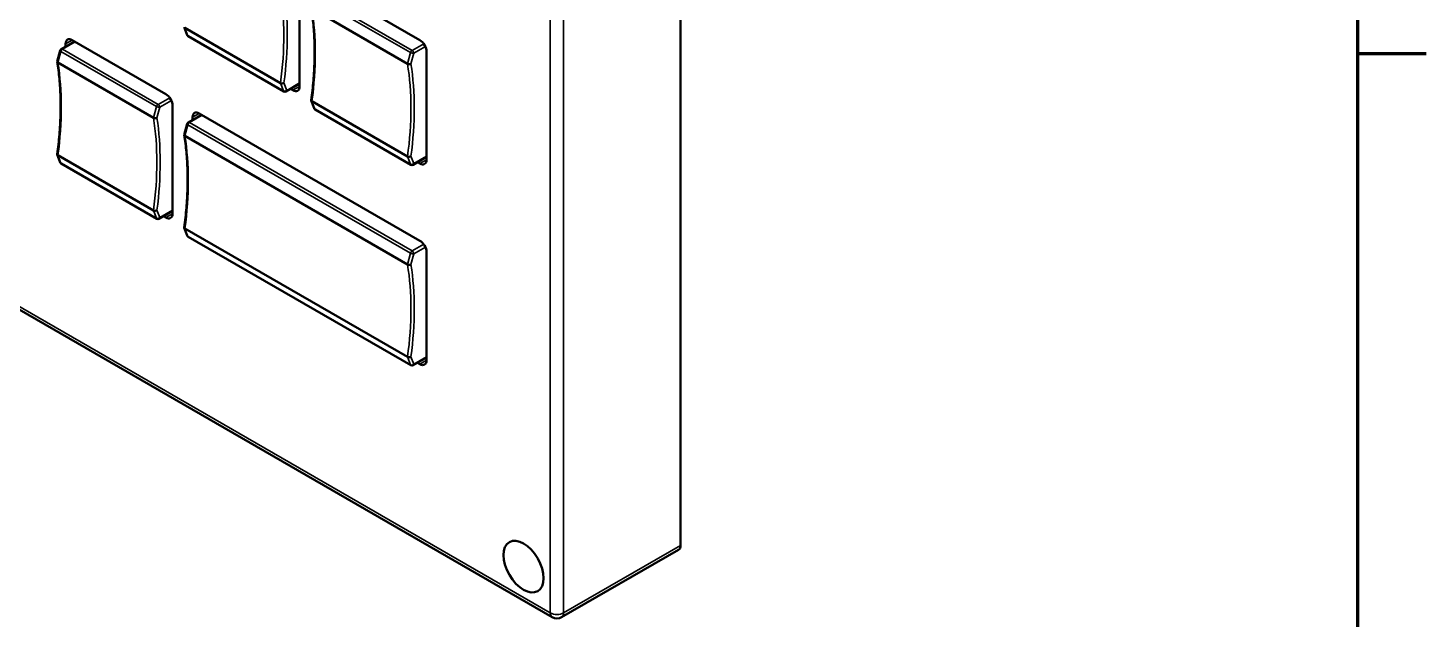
# Model space of a CAD drawing. Header units: millimetres. Extents: x 3103 to 5051, y 917 to 1856.
# Drawn here: x 4048.2 to 4196.1, y 1535.5 to 1598 of the extents above; entities that cross this region are included whole.
import ezdxf

# ---------------------------------------------------------------- set-up
doc = ezdxf.new("R2010")
doc.units = ezdxf.units.MM
doc.header["$LTSCALE"] = 1.8
for name, color, linetype, lineweight in [('경계(ISO)', 7, 'Continuous', 70), ('외형선(ISO)', 7, 'Continuous', 50), ('좁은 외형선(ISO)', 7, 'Continuous', 35)]:
    doc.layers.add(name, color=color, linetype=linetype, lineweight=lineweight)

# ---------------------------------------------------------------- blocks, each defined once
blk = doc.blocks.new('경계 Default Border')
at = {"layer": '경계(ISO)'}
blk.add_line((584, 280), (587.9, 280), dxfattribs=at)
at = {"layer": '경계(ISO)', "flags": 128}
blk.add_lwpolyline([(10, 10), (10, 410), (584, 410), (584, 10), (10, 10)], dxfattribs=at)

msp = doc.modelspace()

# ---------------------------------------------------------------- linework, layer by layer
at = {"layer": '외형선(ISO)'}
for p, q in [((4117.229, 1543.258), (4117.229, 1677.163)), ((4103.647, 1535.656), (3900.001, 1653.231)), ((4076.924, 1603.27), (4076.924, 1591.839)), ((4079.752, 1602.454), (4089.652, 1596.738)), ((4078.232, 1600.066), (4088.344, 1594.228)), ((4065.041, 1597.273), (4064.732, 1598.095)), ((4074.909, 1592.186), (4064.797, 1598.024)), ((4053.127, 1596.597), (4051.715, 1595.782)), ((4052.175, 1596.047), (4052.175, 1596.33)), ((4052.882, 1596.738), (4062.782, 1591.023)), ((4075.262, 1591.307), (4065.15, 1597.145)), ((4051.293, 1594.464), (4051.598, 1595.629)), ((4051.362, 1594.35), (4061.474, 1588.512)), ((4090.359, 1595.514), (4090.359, 1584.083)), ((4076.924, 1592.122), (4075.512, 1591.307)), ((4076.217, 1591.431), (4075.972, 1591.573)), ((4063.489, 1589.798), (4063.489, 1578.367)), ((4078.476, 1589.517), (4078.167, 1590.338)), ((4088.344, 1584.43), (4078.232, 1590.268)), ((4066.562, 1588.84), (4065.15, 1588.025)), ((4065.61, 1588.291), (4065.61, 1588.573)), ((4066.317, 1588.982), (4089.652, 1575.51)), ((4088.697, 1583.55), (4078.585, 1589.388)), ((4064.728, 1586.707), (4065.033, 1587.872)), ((4064.797, 1586.593), (4088.344, 1572.999)), ((4051.606, 1583.801), (4051.297, 1584.623)), ((4061.474, 1578.714), (4051.362, 1584.552)), ((4090.359, 1584.366), (4088.947, 1583.55)), ((4061.827, 1577.835), (4051.715, 1583.673)), ((4089.652, 1583.674), (4089.407, 1583.816)), ((4063.489, 1578.65), (4062.077, 1577.835)), ((4062.782, 1577.959), (4062.537, 1578.1)), ((4065.041, 1576.044), (4064.732, 1576.866)), ((4088.344, 1563.201), (4064.797, 1576.796)), ((4088.697, 1562.321), (4065.15, 1575.916)), ((4090.359, 1574.285), (4090.359, 1562.854)), ((4090.359, 1563.137), (4088.947, 1562.321)), ((4089.652, 1562.446), (4089.407, 1562.587)), ((4117.022, 1542.8), (4104.647, 1535.656))]:
    msp.add_line(p, q, dxfattribs=at)
for centre, radius, start, end in [((4065.275, 1597.362), 0.25, 200.633, 240), ((4051.84, 1595.565), 0.25, 120, 165.29534), ((4075.387, 1591.524), 0.25, 240, 300), ((4078.71, 1589.605), 0.25, 200.633, 240), ((4065.275, 1587.808), 0.25, 120, 165.29534), ((4051.84, 1583.889), 0.25, 200.633, 240), ((4088.822, 1583.767), 0.25, 240, 300), ((4061.952, 1578.051), 0.25, 240, 300), ((4065.275, 1576.133), 0.25, 200.633, 240), ((4088.822, 1562.538), 0.25, 240, 300), ((4104.147, 1536.522), 1, 240, 300)]:
    msp.add_arc(centre, radius, start, end, dxfattribs=at)
for centre, major_axis, ratio, start_param, end_param in [((4052.882, 1595.922), (-0.5, 0.866), 0.5773503, 5.4977871, 7.0685835), ((4089.652, 1595.922), (-0.5, 0.866), 0.5773503, 3.9269908, 5.4977871), ((4051.544, 1594.436), (-0.253, 0.013), 0.5248769, 6.173838, 7.0808491), ((4088.526, 1594.314), (0.254, -0.013), 0.5243742, 3.9388127, 5.5098334), ((4075.091, 1592.31), (0.253, 0.029), 0.623673, 3.8413903, 5.4124099), ((4076.217, 1592.248), (0.5, -0.866), 0.5773503, 5.4977871, 7.0685835), ((4062.782, 1590.206), (-0.5, 0.866), 0.5773503, 3.9269908, 5.4977871), ((4078.414, 1590.391), (0.253, 0.029), 0.6236614, 2.9856072, 3.8413288), ((4061.655, 1588.598), (-0.254, 0.013), 0.5243749, 0.7972207, 2.3682403), ((4066.317, 1588.165), (-0.5, 0.866), 0.5773503, 5.4977871, 7.0685835), ((4064.979, 1586.68), (-0.253, 0.013), 0.5248769, 6.173838, 7.0808491), ((4051.544, 1584.676), (-0.253, -0.029), 0.6236619, 6.1271994, 6.9829216), ((4088.526, 1584.553), (0.253, 0.029), 0.623673, 3.8413903, 5.4124099), ((4089.652, 1584.491), (0.5, -0.866), 0.5773503, 5.4977871, 7.0685835), ((4061.655, 1578.838), (-0.253, -0.029), 0.623673, 0.6997976, 2.2708172), ((4062.782, 1578.776), (0.5, -0.866), 0.5773503, 5.4977871, 7.0685835), ((4064.979, 1576.919), (-0.253, -0.029), 0.6236619, 6.1271994, 6.9829216), ((4089.652, 1574.693), (-0.5, 0.866), 0.5773503, 3.9269908, 5.4977871), ((4088.526, 1573.085), (-0.254, 0.013), 0.5243749, 0.7972207, 2.3682403), ((4088.526, 1563.325), (-0.253, -0.029), 0.623673, 0.6997976, 2.2708172), ((4089.652, 1563.262), (0.5, -0.866), 0.5773503, 5.4977871, 7.0685835), ((4116.522, 1543.666), (0.5, -0.866), 0.5773503, 0, 0.7853982)]:
    msp.add_ellipse(centre, major_axis=major_axis, ratio=ratio, start_param=start_param, end_param=end_param, dxfattribs=at)
msp.add_ellipse((4100.612, 1541.013), major_axis=(1.5, -2.598), ratio=0.5773503, dxfattribs=at)
for points, knots in [([(4078.161, 1590.387), (4078.255, 1591.087), (4078.33, 1591.78), (4078.442, 1593.147), (4078.48, 1593.822), (4078.517, 1595.152), (4078.517, 1595.806), (4078.479, 1597.091), (4078.442, 1597.721), (4078.329, 1598.956), (4078.254, 1599.56), (4078.161, 1600.15)], [4.54672339, 4.54672339, 4.54672339, 4.54672339, 4.61303156, 4.61303156, 4.67933972, 4.67933972, 4.74564788, 4.74564788, 4.81195604, 4.81195604, 4.87826421, 4.87826421, 4.87826421, 4.87826421]), ([(4051.291, 1584.672), (4051.385, 1585.372), (4051.46, 1586.064), (4051.572, 1587.432), (4051.61, 1588.107), (4051.647, 1589.436), (4051.647, 1590.09), (4051.609, 1591.375), (4051.572, 1592.006), (4051.459, 1593.241), (4051.384, 1593.845), (4051.291, 1594.435)], [1.40513074, 1.40513074, 1.40513074, 1.40513074, 1.4714389, 1.4714389, 1.53774706, 1.53774706, 1.60405523, 1.60405523, 1.67036339, 1.67036339, 1.73667155, 1.73667155, 1.73667155, 1.73667155]), ([(4064.726, 1576.915), (4064.82, 1577.615), (4064.895, 1578.308), (4065.007, 1579.675), (4065.045, 1580.35), (4065.082, 1581.679), (4065.082, 1582.334), (4065.044, 1583.619), (4065.007, 1584.249), (4064.894, 1585.484), (4064.819, 1586.088), (4064.726, 1586.678)], [1.40513074, 1.40513074, 1.40513074, 1.40513074, 1.4714389, 1.4714389, 1.53774706, 1.53774706, 1.60405523, 1.60405523, 1.67036339, 1.67036339, 1.73667155, 1.73667155, 1.73667155, 1.73667155])]:
    msp.add_open_spline(points, degree=3, knots=knots, dxfattribs=at)
at = {"layer": '좁은 외형선(ISO)'}
for p, q in [((4103.44, 1670.019), (4103.44, 1536.114)), ((4104.855, 1536.114), (4104.855, 1670.019)), ((4103.44, 1536.114), (3899.794, 1653.689)), ((4078.544, 1601.253), (4088.655, 1595.415)), ((4088.822, 1595.647), (4078.71, 1601.485)), ((4065.109, 1597.197), (4064.797, 1598.024)), ((4075.22, 1591.359), (4065.109, 1597.197)), ((4051.84, 1595.769), (4053.2, 1596.555)), ((4061.952, 1589.931), (4051.84, 1595.769)), ((4052.175, 1596.33), (4052.882, 1596.738)), ((4090.055, 1596.359), (4088.822, 1595.647)), ((4088.999, 1595.341), (4090.232, 1596.053)), ((4051.362, 1594.35), (4051.674, 1595.538)), ((4051.674, 1595.538), (4061.785, 1589.7)), ((4088.655, 1595.415), (4088.344, 1594.228)), ((4088.702, 1594.212), (4088.999, 1595.341)), ((4074.909, 1592.186), (4075.22, 1591.359)), ((4075.563, 1591.421), (4075.267, 1592.208)), ((4076.924, 1592.207), (4075.563, 1591.421)), ((4076.924, 1591.839), (4076.217, 1591.431)), ((4063.185, 1590.644), (4061.952, 1589.931)), ((4062.128, 1589.625), (4063.362, 1590.338)), ((4078.544, 1589.44), (4078.232, 1590.268)), ((4061.785, 1589.7), (4061.474, 1588.512)), ((4061.832, 1588.497), (4062.128, 1589.625)), ((4065.275, 1588.013), (4066.635, 1588.798)), ((4065.61, 1588.573), (4066.317, 1588.982)), ((4088.655, 1583.602), (4078.544, 1589.44)), ((4064.797, 1586.593), (4065.109, 1587.781)), ((4065.109, 1587.781), (4088.655, 1574.186)), ((4088.822, 1574.418), (4065.275, 1588.013)), ((4051.674, 1583.725), (4051.362, 1584.552)), ((4088.344, 1584.43), (4088.655, 1583.602)), ((4088.999, 1583.665), (4088.702, 1584.451)), ((4090.359, 1584.45), (4088.999, 1583.665)), ((4090.359, 1584.083), (4089.652, 1583.674)), ((4061.785, 1577.887), (4051.674, 1583.725)), ((4061.474, 1578.714), (4061.785, 1577.887)), ((4062.128, 1577.949), (4061.832, 1578.736)), ((4063.489, 1578.735), (4062.128, 1577.949)), ((4063.489, 1578.367), (4062.782, 1577.959)), ((4065.109, 1575.968), (4064.797, 1576.796)), ((4088.655, 1562.373), (4065.109, 1575.968)), ((4090.055, 1575.13), (4088.822, 1574.418)), ((4088.655, 1574.186), (4088.344, 1572.999)), ((4088.702, 1572.983), (4088.999, 1574.112)), ((4088.999, 1574.112), (4090.232, 1574.824)), ((4088.344, 1563.201), (4088.655, 1562.373)), ((4088.999, 1562.436), (4088.702, 1563.223)), ((4090.359, 1563.221), (4088.999, 1562.436)), ((4090.359, 1562.854), (4089.652, 1562.446)), ((4117.229, 1543.258), (4104.855, 1536.114))]:
    msp.add_line(p, q, dxfattribs=at)
for centre, major_axis, ratio, start_param, end_param in [((4049.63, 1582.491), (-18.125, -31.393), 0.5773503, 2.189912, 2.522477), ((4049.806, 1582.389), (18.25, 31.61), 0.5773503, 5.3332904, 5.6622838), ((4052.953, 1580.572), (18.125, 31.393), 0.5773503, 5.3315047, 5.6640696), ((4065.275, 1597.362), (-0.234, -0.088), 0.7378989, 0, 0.5443847), ((4065.275, 1597.362), (-0.125, -0.217), 0.5773503, 5.8408111, 6.2831853), ((4051.84, 1595.565), (-0.125, -0.217), 0.5773503, 3.9269908, 5.1547632), ((4051.84, 1595.565), (-0.125, 0.217), 0.5773503, 5.4977871, 6.2831853), ((4026.083, 1574.856), (18.125, 31.393), 0.5773503, 5.3315047, 5.6640696), ((4051.84, 1595.565), (-0.242, 0.063), 0.349531, 0, 0.9068643), ((4063.065, 1574.734), (-18.125, -31.393), 0.5773503, 2.189912, 2.522477), ((4088.822, 1595.443), (0.125, 0.217), 0.5773503, 0.7853982, 2.0131705), ((4088.822, 1595.443), (-0.242, 0.063), 0.349531, 0.9068643, 2.4776606), ((4063.241, 1574.632), (18.25, 31.61), 0.5773503, 5.3332904, 5.6622838), ((4088.822, 1595.443), (-0.125, 0.217), 0.5773503, 3.9269908, 5.4977871), ((4075.387, 1591.524), (0.234, 0.088), 0.7378989, 3.6859773, 5.2567736), ((4075.387, 1591.524), (-0.125, -0.217), 0.5773503, 5.8408111, 6.2831853), ((4075.387, 1591.524), (0.125, -0.217), 0.5773503, 0, 0.7853982), ((4061.952, 1589.727), (0.125, 0.217), 0.5773503, 0.7853982, 2.0131705), ((4061.952, 1589.727), (-0.125, 0.217), 0.5773503, 3.9269908, 5.4977871), ((4036.194, 1569.018), (-18.125, -31.393), 0.5773503, 2.189912, 2.522477), ((4061.952, 1589.727), (-0.242, 0.063), 0.349531, 0.9068643, 2.4776606), ((4036.371, 1568.916), (18.25, 31.61), 0.5773503, 5.3332904, 5.6622838), ((4078.71, 1589.605), (-0.234, -0.088), 0.7378989, 0, 0.5443847), ((4078.71, 1589.605), (-0.125, -0.217), 0.5773503, 5.8408111, 6.2831853), ((4065.275, 1587.808), (-0.242, 0.063), 0.349531, 0, 0.9068643), ((4065.275, 1587.808), (-0.125, -0.217), 0.5773503, 3.9269908, 5.1547632), ((4065.275, 1587.808), (-0.125, 0.217), 0.5773503, 5.4977871, 6.2831853), ((4039.518, 1567.1), (18.125, 31.393), 0.5773503, 5.3315047, 5.6640696), ((4051.84, 1583.889), (-0.234, -0.088), 0.7378989, 0, 0.5443847), ((4051.84, 1583.889), (-0.125, -0.217), 0.5773503, 5.8408111, 6.2831853), ((4088.822, 1583.767), (0.234, 0.088), 0.7378989, 3.6859773, 5.2567736), ((4088.822, 1583.767), (-0.125, -0.217), 0.5773503, 5.8408111, 6.2831853), ((4088.822, 1583.767), (0.125, -0.217), 0.5773503, 0, 0.7853982), ((4061.952, 1578.051), (0.234, 0.088), 0.7378989, 3.6859773, 5.2567736), ((4061.952, 1578.051), (0.125, -0.217), 0.5773503, 0, 0.7853982), ((4061.952, 1578.051), (-0.125, -0.217), 0.5773503, 5.8408111, 6.2831853), ((4065.275, 1576.133), (-0.234, -0.088), 0.7378989, 0, 0.5443847), ((4065.275, 1576.133), (-0.125, -0.217), 0.5773503, 5.8408111, 6.2831853), ((4088.822, 1574.214), (0.125, 0.217), 0.5773503, 0.7853982, 2.0131705), ((4088.822, 1574.214), (-0.242, 0.063), 0.349531, 0.9068643, 2.4776606), ((4088.822, 1574.214), (-0.125, 0.217), 0.5773503, 3.9269908, 5.4977871), ((4063.065, 1553.505), (-18.125, -31.393), 0.5773503, 2.189912, 2.522477), ((4063.241, 1553.403), (18.25, 31.61), 0.5773503, 5.3332904, 5.6622838), ((4088.822, 1562.538), (0.234, 0.088), 0.7378989, 3.6859773, 5.2567736), ((4088.822, 1562.538), (-0.125, -0.217), 0.5773503, 5.8408111, 6.2831853), ((4088.822, 1562.538), (0.125, -0.217), 0.5773503, 0, 0.7853982), ((4104.147, 1536.522), (-0.5, -0.866), 0.5773503, 5.4977871, 6.2831853), ((4104.147, 1536.522), (-1, 0), 0.5773503, 0.7853982, 2.3561945), ((4104.147, 1536.522), (0.5, -0.866), 0.5773503, 0, 0.7853982)]:
    msp.add_ellipse(centre, major_axis=major_axis, ratio=ratio, start_param=start_param, end_param=end_param, dxfattribs=at)

# ---------------------------------------------------------------- block references
at = {"xscale": 1.85895, "yscale": 1.85895, "zscale": 1.85895}
msp.add_blockref('경계 Default Border', (3103.202, 1074.809), dxfattribs=at)

doc.saveas('drawing.dxf')
